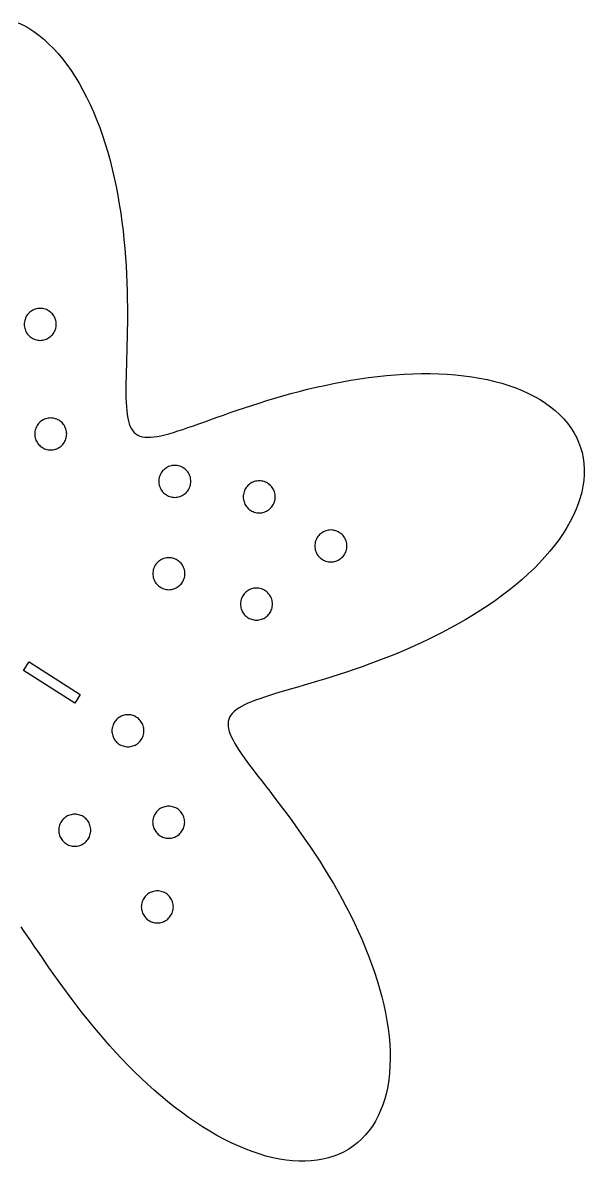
# Model space of a CAD drawing. Header units: millimetres. Extents: x 0 to 471, y 12 to 280.
# Drawn here: x 296.1 to 345.2, y 179.8 to 279.4 of the extents above; entities that cross this region are included whole.
import ezdxf

# ---------------------------------------------------------------- set-up
doc = ezdxf.new("R2010")
doc.units = ezdxf.units.MM
doc.layers.add('CUT', color=1, linetype='Continuous')
doc.layers.add('ENGRAVE', color=7, linetype='Continuous')

msp = doc.modelspace()

# ---------------------------------------------------------------- linework, layer by layer
at = {"layer": 'CUT'}
msp.add_lwpolyline([(295.746, 279.375), (296.205, 279.151), (296.659, 278.894), (297.106, 278.604), (297.546, 278.283), (297.978, 277.93), (298.401, 277.546), (298.815, 277.133), (299.219, 276.69), (299.613, 276.22), (299.995, 275.722), (300.366, 275.198), (300.725, 274.649), (301.07, 274.077), (301.403, 273.481), (301.723, 272.865), (302.029, 272.227), (302.321, 271.571), (302.599, 270.898), (302.862, 270.207), (303.111, 269.502), (303.345, 268.784), (303.565, 268.053), (303.77, 267.312), (303.961, 266.561), (304.137, 265.803), (304.299, 265.039), (304.447, 264.269), (304.581, 263.496), (304.702, 262.722), (304.81, 261.947), (304.905, 261.173), (304.988, 260.401), (305.06, 259.633), (305.12, 258.871), (305.17, 258.115), (305.21, 257.367), (305.241, 256.628), (305.263, 255.9), (305.278, 255.184), (305.286, 254.481), (305.287, 253.791), (305.284, 253.117), (305.276, 252.459), (305.264, 251.819), (305.25, 251.197), (305.234, 250.593), (305.217, 250.01), (305.201, 249.448), (305.185, 248.907), (305.172, 248.388), (305.162, 247.892), (305.156, 247.42), (305.156, 246.971), (305.161, 246.547), (305.173, 246.146), (305.194, 245.771), (305.223, 245.421), (305.263, 245.096), (305.313, 244.796), (305.375, 244.522), (305.449, 244.272), (305.537, 244.048), (305.639, 243.849), (305.756, 243.674), (305.889, 243.524), (306.038, 243.398), (306.204, 243.295), (306.388, 243.215), (306.591, 243.158), (306.812, 243.122), (307.052, 243.108), (307.312, 243.114), (307.592, 243.14), (307.893, 243.185), (308.214, 243.248), (308.556, 243.328), (308.92, 243.425), (309.304, 243.537), (309.709, 243.663), (310.136, 243.802), (310.584, 243.954), (311.052, 244.116), (311.541, 244.289), (312.051, 244.471), (312.581, 244.66), (313.13, 244.856), (313.699, 245.058), (314.286, 245.264), (314.892, 245.473), (315.515, 245.684), (316.155, 245.896), (316.811, 246.107), (317.482, 246.317), (318.168, 246.524), (318.868, 246.728), (319.58, 246.927), (320.303, 247.12), (321.038, 247.306), (321.782, 247.484), (322.534, 247.654), (323.293, 247.813), (324.059, 247.962), (324.829, 248.099), (325.603, 248.223), (326.38, 248.334), (327.157, 248.431), (327.935, 248.513), (328.71, 248.58), (329.483, 248.631), (330.251, 248.665), (331.014, 248.681), (331.77, 248.681), (332.517, 248.662), (333.255, 248.624), (333.982, 248.568), (334.696, 248.494), (335.396, 248.4), (336.082, 248.286), (336.751, 248.154), (337.402, 248.001), (338.035, 247.83), (338.648, 247.639), (339.239, 247.429), (339.808, 247.201), (340.354, 246.953), (340.875, 246.687), (341.371, 246.403), (341.84, 246.101), (342.282, 245.782), (342.696, 245.447), (343.08, 245.094), (343.435, 244.727), (343.759, 244.344), (344.053, 243.946), (344.314, 243.535), (344.544, 243.111), (344.741, 242.674), (344.905, 242.226), (345.035, 241.767), (345.133, 241.298), (345.196, 240.82), (345.226, 240.334), (345.223, 239.84), (345.185, 239.34), (345.115, 238.833), (345.01, 238.322), (344.873, 237.808), (344.703, 237.29), (344.501, 236.77), (344.267, 236.249), (344.001, 235.727), (343.705, 235.206), (343.38, 234.687), (343.024, 234.169), (342.641, 233.655), (342.23, 233.144), (341.792, 232.638), (341.329, 232.138), (340.841, 231.643), (340.329, 231.155), (339.796, 230.675), (339.241, 230.202), (338.666, 229.739), (338.072, 229.284), (337.461, 228.839), (336.834, 228.405), (336.193, 227.98), (335.538, 227.567), (334.871, 227.165), (334.194, 226.775), (333.508, 226.396), (332.814, 226.03), (332.115, 225.675), (331.411, 225.333), (330.705, 225.004), (329.996, 224.686), (329.996, 224.686), (329.288, 224.381), (328.582, 224.088), (327.878, 223.807), (327.179, 223.538), (326.486, 223.28), (325.801, 223.034), (325.124, 222.798), (324.457, 222.574), (323.802, 222.359), (323.16, 222.154), (322.532, 221.959), (321.919, 221.772), (321.323, 221.593), (320.745, 221.422), (320.185, 221.258), (319.645, 221.1), (319.126, 220.947), (318.628, 220.799), (318.154, 220.655), (317.702, 220.515), (317.275, 220.377), (316.873, 220.241), (316.497, 220.105), (316.146, 219.97), (315.822, 219.833), (315.525, 219.696), (315.256, 219.555), (315.014, 219.412), (314.8, 219.264), (314.613, 219.111), (314.455, 218.952), (314.325, 218.787), (314.223, 218.614), (314.149, 218.433), (314.103, 218.243), (314.084, 218.044), (314.092, 217.834), (314.127, 217.612), (314.187, 217.379), (314.274, 217.134), (314.385, 216.876), (314.52, 216.604), (314.68, 216.318), (314.862, 216.017), (315.066, 215.701), (315.291, 215.37), (315.536, 215.024), (315.8, 214.661), (316.083, 214.282), (316.382, 213.887), (316.698, 213.475), (317.028, 213.046), (317.372, 212.601), (317.728, 212.139), (318.096, 211.661), (318.473, 211.166), (318.859, 210.654), (319.252, 210.127), (319.651, 209.584), (320.055, 209.025), (320.462, 208.451), (320.872, 207.863), (321.282, 207.261), (321.691, 206.645), (322.098, 206.017), (322.502, 205.376), (322.901, 204.723), (323.295, 204.06), (323.681, 203.387), (324.059, 202.705), (324.427, 202.015), (324.785, 201.317), (325.13, 200.613), (325.463, 199.903), (325.781, 199.189), (326.084, 198.472), (326.371, 197.753), (326.641, 197.033), (326.893, 196.313), (327.125, 195.594), (327.338, 194.877), (327.531, 194.164), (327.702, 193.455), (327.852, 192.753), (327.979, 192.058), (328.083, 191.371), (328.163, 190.694), (328.22, 190.027), (328.253, 189.372), (328.26, 188.731), (328.244, 188.103), (328.202, 187.491), (328.135, 186.896), (328.043, 186.318), (327.926, 185.759), (327.784, 185.219), (327.617, 184.7), (327.426, 184.203), (327.21, 183.729), (326.97, 183.278), (326.706, 182.851), (326.419, 182.449), (326.108, 182.073), (325.776, 181.724), (325.421, 181.402), (325.046, 181.107), (324.65, 180.841), (324.234, 180.603), (323.799, 180.395), (323.345, 180.216), (322.875, 180.067), (322.387, 179.948), (321.884, 179.859), (321.366, 179.8), (320.834, 179.772), (320.289, 179.773), (319.732, 179.805), (319.164, 179.867), (318.586, 179.958), (317.999, 180.078), (317.404, 180.228), (316.802, 180.406), (316.194, 180.611), (315.582, 180.845), (314.965, 181.105), (314.346, 181.39), (313.725, 181.702), (313.103, 182.037), (312.481, 182.397), (311.86, 182.778), (311.242, 183.182), (310.626, 183.606), (310.014, 184.05), (309.407, 184.511), (308.805, 184.991), (308.21, 185.486), (307.621, 185.996), (307.041, 186.519), (306.469, 187.054), (305.906, 187.601), (305.353, 188.156), (304.81, 188.72), (304.278, 189.29), (303.757, 189.865), (303.248, 190.445), (302.751, 191.026), (302.266, 191.608), (301.794, 192.19), (301.335, 192.769), (300.889, 193.345), (300.456, 193.916), (300.037, 194.481), (299.63, 195.037), (299.237, 195.585), (298.857, 196.122), (298.49, 196.647), (298.135, 197.159), (297.794, 197.656), (297.465, 198.137), (297.147, 198.602), (296.842, 199.049), (296.548, 199.476), (296.264, 199.883), (295.991, 200.269)], dxfattribs=at)
for points in [[(298.998, 252.557), (299.028, 252.663), (299.049, 252.771), (299.062, 252.88), (299.067, 252.99), (299.062, 253.099), (299.049, 253.209), (299.028, 253.316), (298.998, 253.422), (298.96, 253.525), (298.914, 253.625), (298.86, 253.721), (298.799, 253.813), (298.731, 253.899), (298.657, 253.98), (298.576, 254.054), (298.49, 254.122), (298.398, 254.183), (298.302, 254.237), (298.202, 254.283), (298.099, 254.321), (297.993, 254.351), (297.886, 254.372), (297.776, 254.385), (297.667, 254.39), (297.557, 254.385), (297.448, 254.372), (297.34, 254.351), (297.234, 254.321), (297.131, 254.283), (297.031, 254.237), (296.935, 254.183), (296.844, 254.122), (296.757, 254.054), (296.677, 253.98), (296.602, 253.899), (296.534, 253.813), (296.473, 253.721), (296.419, 253.625), (296.373, 253.525), (296.335, 253.422), (296.305, 253.316), (296.284, 253.209), (296.271, 253.099), (296.267, 252.99), (296.271, 252.88), (296.284, 252.771), (296.305, 252.663), (296.335, 252.557), (296.373, 252.454), (296.419, 252.354), (296.473, 252.258), (296.534, 252.167), (296.602, 252.08), (296.677, 252), (296.757, 251.925), (296.844, 251.857), (296.935, 251.796), (297.031, 251.742), (297.131, 251.696), (297.234, 251.658), (297.34, 251.628), (297.448, 251.607), (297.557, 251.594), (297.667, 251.59), (297.776, 251.594), (297.886, 251.607), (297.993, 251.628), (298.099, 251.658), (298.202, 251.696), (298.302, 251.742), (298.398, 251.796), (298.49, 251.857), (298.576, 251.925), (298.657, 252), (298.731, 252.08), (298.799, 252.167), (298.86, 252.258), (298.914, 252.354), (298.96, 252.454), (298.998, 252.557)], [(299.912, 242.968), (299.942, 243.073), (299.963, 243.181), (299.976, 243.29), (299.981, 243.4), (299.976, 243.51), (299.963, 243.619), (299.942, 243.727), (299.912, 243.833), (299.874, 243.936), (299.828, 244.036), (299.774, 244.132), (299.713, 244.223), (299.645, 244.31), (299.57, 244.39), (299.49, 244.465), (299.403, 244.533), (299.312, 244.594), (299.216, 244.648), (299.116, 244.694), (299.013, 244.732), (298.907, 244.762), (298.8, 244.783), (298.69, 244.796), (298.581, 244.8), (298.471, 244.796), (298.361, 244.783), (298.254, 244.762), (298.148, 244.732), (298.045, 244.694), (297.945, 244.648), (297.849, 244.594), (297.758, 244.533), (297.671, 244.465), (297.591, 244.39), (297.516, 244.31), (297.448, 244.223), (297.387, 244.132), (297.333, 244.036), (297.287, 243.936), (297.249, 243.833), (297.219, 243.727), (297.198, 243.619), (297.185, 243.51), (297.181, 243.4), (297.185, 243.29), (297.198, 243.181), (297.219, 243.073), (297.249, 242.968), (297.287, 242.865), (297.333, 242.765), (297.387, 242.669), (297.448, 242.577), (297.516, 242.491), (297.591, 242.41), (297.671, 242.336), (297.758, 242.268), (297.849, 242.207), (297.945, 242.153), (298.045, 242.107), (298.148, 242.069), (298.254, 242.039), (298.361, 242.018), (298.471, 242.005), (298.581, 242), (298.69, 242.005), (298.8, 242.018), (298.907, 242.039), (299.013, 242.069), (299.116, 242.107), (299.216, 242.153), (299.312, 242.207), (299.403, 242.268), (299.49, 242.336), (299.57, 242.41), (299.645, 242.491), (299.713, 242.577), (299.774, 242.669), (299.828, 242.765), (299.874, 242.865), (299.912, 242.968)], [(310.762, 238.821), (310.791, 238.927), (310.813, 239.034), (310.826, 239.144), (310.83, 239.253), (310.826, 239.363), (310.813, 239.472), (310.791, 239.58), (310.762, 239.686), (310.723, 239.789), (310.677, 239.889), (310.624, 239.985), (310.563, 240.076), (310.495, 240.163), (310.42, 240.243), (310.339, 240.318), (310.253, 240.386), (310.162, 240.447), (310.066, 240.501), (309.966, 240.547), (309.863, 240.585), (309.757, 240.615), (309.649, 240.636), (309.54, 240.649), (309.43, 240.653), (309.32, 240.649), (309.211, 240.636), (309.103, 240.615), (308.997, 240.585), (308.894, 240.547), (308.794, 240.501), (308.699, 240.447), (308.607, 240.386), (308.521, 240.318), (308.44, 240.243), (308.365, 240.163), (308.297, 240.076), (308.236, 239.985), (308.183, 239.889), (308.137, 239.789), (308.099, 239.686), (308.069, 239.58), (308.047, 239.472), (308.034, 239.363), (308.03, 239.253), (308.034, 239.144), (308.047, 239.034), (308.069, 238.927), (308.099, 238.821), (308.137, 238.718), (308.183, 238.618), (308.236, 238.522), (308.297, 238.43), (308.365, 238.344), (308.44, 238.263), (308.521, 238.189), (308.607, 238.121), (308.699, 238.06), (308.794, 238.006), (308.894, 237.96), (308.997, 237.922), (309.103, 237.892), (309.211, 237.871), (309.32, 237.858), (309.43, 237.853), (309.54, 237.858), (309.649, 237.871), (309.757, 237.892), (309.863, 237.922), (309.966, 237.96), (310.066, 238.006), (310.162, 238.06), (310.253, 238.121), (310.339, 238.189), (310.42, 238.263), (310.495, 238.344), (310.563, 238.43), (310.624, 238.522), (310.677, 238.618), (310.723, 238.718), (310.762, 238.821)], [(318.147, 237.463), (318.177, 237.569), (318.198, 237.677), (318.211, 237.786), (318.216, 237.896), (318.211, 238.005), (318.198, 238.115), (318.177, 238.222), (318.147, 238.328), (318.109, 238.431), (318.063, 238.531), (318.009, 238.627), (317.948, 238.718), (317.88, 238.805), (317.806, 238.886), (317.725, 238.96), (317.639, 239.028), (317.547, 239.089), (317.451, 239.143), (317.351, 239.189), (317.248, 239.227), (317.142, 239.257), (317.035, 239.278), (316.925, 239.291), (316.816, 239.296), (316.706, 239.291), (316.597, 239.278), (316.489, 239.257), (316.383, 239.227), (316.28, 239.189), (316.18, 239.143), (316.084, 239.089), (315.993, 239.028), (315.906, 238.96), (315.826, 238.886), (315.751, 238.805), (315.683, 238.718), (315.622, 238.627), (315.568, 238.531), (315.522, 238.431), (315.484, 238.328), (315.454, 238.222), (315.433, 238.115), (315.42, 238.005), (315.416, 237.896), (315.42, 237.786), (315.433, 237.677), (315.454, 237.569), (315.484, 237.463), (315.522, 237.36), (315.568, 237.26), (315.622, 237.164), (315.683, 237.073), (315.751, 236.986), (315.826, 236.906), (315.906, 236.831), (315.993, 236.763), (316.084, 236.702), (316.18, 236.648), (316.28, 236.602), (316.383, 236.564), (316.489, 236.534), (316.597, 236.513), (316.706, 236.5), (316.816, 236.496), (316.925, 236.5), (317.035, 236.513), (317.142, 236.534), (317.248, 236.564), (317.351, 236.602), (317.451, 236.648), (317.547, 236.702), (317.639, 236.763), (317.725, 236.831), (317.806, 236.906), (317.88, 236.986), (317.948, 237.073), (318.009, 237.164), (318.063, 237.26), (318.109, 237.36), (318.147, 237.463)], [(324.438, 233.273), (324.459, 233.381), (324.472, 233.49), (324.476, 233.6), (324.472, 233.71), (324.459, 233.819), (324.438, 233.926), (324.408, 234.032), (324.37, 234.135), (324.324, 234.235), (324.27, 234.331), (324.209, 234.423), (324.141, 234.509), (324.066, 234.59), (323.986, 234.664), (323.899, 234.732), (323.808, 234.793), (323.712, 234.847), (323.612, 234.893), (323.509, 234.931), (323.403, 234.961), (323.295, 234.982), (323.186, 234.995), (323.076, 235), (322.966, 234.995), (322.857, 234.982), (322.749, 234.961), (322.644, 234.931), (322.541, 234.893), (322.441, 234.847), (322.345, 234.793), (322.253, 234.732), (322.167, 234.664), (322.086, 234.59), (322.012, 234.509), (321.944, 234.423), (321.883, 234.331), (321.829, 234.235), (321.783, 234.135), (321.745, 234.032), (321.715, 233.926), (321.694, 233.819), (321.681, 233.71), (321.676, 233.6), (321.681, 233.49), (321.694, 233.381), (321.715, 233.273), (321.745, 233.167), (321.783, 233.064), (321.829, 232.964), (321.883, 232.868), (321.944, 232.777), (322.012, 232.69), (322.086, 232.61), (322.167, 232.535), (322.253, 232.467), (322.345, 232.406), (322.441, 232.352), (322.541, 232.306), (322.644, 232.268), (322.749, 232.238), (322.857, 232.217), (322.966, 232.204), (323.076, 232.2), (323.186, 232.204), (323.295, 232.217), (323.403, 232.238), (323.509, 232.268), (323.612, 232.306), (323.712, 232.352), (323.808, 232.406), (323.899, 232.467), (323.986, 232.535), (324.066, 232.61), (324.141, 232.69), (324.209, 232.777), (324.27, 232.868), (324.324, 232.964), (324.37, 233.064), (324.408, 233.167), (324.438, 233.273)], [(310.243, 230.743), (310.272, 230.849), (310.294, 230.957), (310.307, 231.066), (310.311, 231.176), (310.307, 231.285), (310.294, 231.395), (310.272, 231.502), (310.243, 231.608), (310.205, 231.711), (310.158, 231.811), (310.105, 231.907), (310.044, 231.998), (309.976, 232.085), (309.901, 232.166), (309.82, 232.24), (309.734, 232.308), (309.643, 232.369), (309.547, 232.423), (309.447, 232.469), (309.344, 232.507), (309.238, 232.537), (309.13, 232.558), (309.021, 232.571), (308.911, 232.576), (308.801, 232.571), (308.692, 232.558), (308.584, 232.537), (308.478, 232.507), (308.375, 232.469), (308.275, 232.423), (308.18, 232.369), (308.088, 232.308), (308.002, 232.24), (307.921, 232.166), (307.847, 232.085), (307.778, 231.998), (307.717, 231.907), (307.664, 231.811), (307.618, 231.711), (307.58, 231.608), (307.55, 231.502), (307.528, 231.395), (307.515, 231.285), (307.511, 231.176), (307.515, 231.066), (307.528, 230.957), (307.55, 230.849), (307.58, 230.743), (307.618, 230.64), (307.664, 230.54), (307.717, 230.444), (307.778, 230.353), (307.847, 230.266), (307.921, 230.186), (308.002, 230.111), (308.088, 230.043), (308.18, 229.982), (308.275, 229.928), (308.375, 229.882), (308.478, 229.844), (308.584, 229.814), (308.692, 229.793), (308.801, 229.78), (308.911, 229.776), (309.021, 229.78), (309.13, 229.793), (309.238, 229.814), (309.344, 229.844), (309.447, 229.882), (309.547, 229.928), (309.643, 229.982), (309.734, 230.043), (309.82, 230.111), (309.901, 230.186), (309.976, 230.266), (310.044, 230.353), (310.105, 230.444), (310.158, 230.54), (310.205, 230.64), (310.243, 230.743)], [(317.904, 228.084), (317.934, 228.19), (317.955, 228.298), (317.968, 228.407), (317.972, 228.517), (317.968, 228.626), (317.955, 228.736), (317.934, 228.843), (317.904, 228.949), (317.866, 229.052), (317.82, 229.152), (317.766, 229.248), (317.705, 229.339), (317.637, 229.426), (317.562, 229.507), (317.482, 229.581), (317.395, 229.649), (317.304, 229.71), (317.208, 229.764), (317.108, 229.81), (317.005, 229.848), (316.899, 229.878), (316.791, 229.899), (316.682, 229.912), (316.572, 229.917), (316.463, 229.912), (316.353, 229.899), (316.246, 229.878), (316.14, 229.848), (316.037, 229.81), (315.937, 229.764), (315.841, 229.71), (315.75, 229.649), (315.663, 229.581), (315.583, 229.507), (315.508, 229.426), (315.44, 229.339), (315.379, 229.248), (315.325, 229.152), (315.279, 229.052), (315.241, 228.949), (315.211, 228.843), (315.19, 228.736), (315.177, 228.626), (315.172, 228.517), (315.177, 228.407), (315.19, 228.298), (315.211, 228.19), (315.241, 228.084), (315.279, 227.981), (315.325, 227.881), (315.379, 227.785), (315.44, 227.694), (315.508, 227.607), (315.583, 227.527), (315.663, 227.452), (315.75, 227.384), (315.841, 227.323), (315.937, 227.269), (316.037, 227.223), (316.14, 227.185), (316.246, 227.155), (316.353, 227.134), (316.463, 227.121), (316.572, 227.117), (316.682, 227.121), (316.791, 227.134), (316.899, 227.155), (317.005, 227.185), (317.108, 227.223), (317.208, 227.269), (317.304, 227.323), (317.395, 227.384), (317.482, 227.452), (317.562, 227.527), (317.637, 227.607), (317.705, 227.694), (317.766, 227.785), (317.82, 227.881), (317.866, 227.981), (317.904, 228.084)], [(306.666, 217), (306.696, 217.106), (306.717, 217.213), (306.73, 217.322), (306.734, 217.432), (306.73, 217.542), (306.717, 217.651), (306.696, 217.759), (306.666, 217.865), (306.628, 217.968), (306.582, 218.068), (306.528, 218.164), (306.467, 218.255), (306.399, 218.342), (306.324, 218.422), (306.243, 218.497), (306.157, 218.565), (306.066, 218.626), (305.97, 218.68), (305.87, 218.726), (305.767, 218.764), (305.661, 218.794), (305.553, 218.815), (305.444, 218.828), (305.334, 218.832), (305.224, 218.828), (305.115, 218.815), (305.007, 218.794), (304.902, 218.764), (304.798, 218.726), (304.699, 218.68), (304.603, 218.626), (304.511, 218.565), (304.425, 218.497), (304.344, 218.422), (304.27, 218.342), (304.202, 218.255), (304.141, 218.164), (304.087, 218.068), (304.041, 217.968), (304.003, 217.865), (303.973, 217.759), (303.951, 217.651), (303.939, 217.542), (303.934, 217.432), (303.939, 217.322), (303.951, 217.213), (303.973, 217.106), (304.003, 217), (304.041, 216.897), (304.087, 216.797), (304.141, 216.701), (304.202, 216.609), (304.27, 216.523), (304.344, 216.442), (304.425, 216.368), (304.511, 216.3), (304.603, 216.239), (304.699, 216.185), (304.798, 216.139), (304.902, 216.101), (305.007, 216.071), (305.115, 216.05), (305.224, 216.037), (305.334, 216.032), (305.444, 216.037), (305.553, 216.05), (305.661, 216.071), (305.767, 216.101), (305.87, 216.139), (305.97, 216.185), (306.066, 216.239), (306.157, 216.3), (306.243, 216.368), (306.324, 216.442), (306.399, 216.523), (306.467, 216.609), (306.528, 216.701), (306.582, 216.797), (306.628, 216.897), (306.666, 217)], [(310.227, 208.997), (310.256, 209.103), (310.278, 209.211), (310.291, 209.32), (310.295, 209.43), (310.291, 209.539), (310.278, 209.649), (310.256, 209.756), (310.227, 209.862), (310.189, 209.965), (310.143, 210.065), (310.089, 210.161), (310.028, 210.253), (309.96, 210.339), (309.885, 210.42), (309.804, 210.494), (309.718, 210.562), (309.627, 210.623), (309.531, 210.677), (309.431, 210.723), (309.328, 210.761), (309.222, 210.791), (309.114, 210.812), (309.005, 210.825), (308.895, 210.83), (308.785, 210.825), (308.676, 210.812), (308.568, 210.791), (308.462, 210.761), (308.359, 210.723), (308.26, 210.677), (308.164, 210.623), (308.072, 210.562), (307.986, 210.494), (307.905, 210.42), (307.831, 210.339), (307.762, 210.253), (307.701, 210.161), (307.648, 210.065), (307.602, 209.965), (307.564, 209.862), (307.534, 209.756), (307.512, 209.649), (307.499, 209.539), (307.495, 209.43), (307.499, 209.32), (307.512, 209.211), (307.534, 209.103), (307.564, 208.997), (307.602, 208.894), (307.648, 208.794), (307.701, 208.698), (307.762, 208.607), (307.831, 208.52), (307.905, 208.44), (307.986, 208.365), (308.072, 208.297), (308.164, 208.236), (308.26, 208.182), (308.359, 208.136), (308.462, 208.098), (308.568, 208.068), (308.676, 208.047), (308.785, 208.034), (308.895, 208.03), (309.005, 208.034), (309.114, 208.047), (309.222, 208.068), (309.328, 208.098), (309.431, 208.136), (309.531, 208.182), (309.627, 208.236), (309.718, 208.297), (309.804, 208.365), (309.885, 208.44), (309.96, 208.52), (310.028, 208.607), (310.089, 208.698), (310.143, 208.794), (310.189, 208.894), (310.227, 208.997)], [(302.015, 208.296), (302.045, 208.402), (302.067, 208.51), (302.08, 208.619), (302.084, 208.729), (302.08, 208.838), (302.067, 208.948), (302.045, 209.055), (302.015, 209.161), (301.977, 209.264), (301.931, 209.364), (301.878, 209.46), (301.817, 209.552), (301.749, 209.638), (301.674, 209.719), (301.593, 209.793), (301.507, 209.861), (301.415, 209.922), (301.32, 209.976), (301.22, 210.022), (301.117, 210.06), (301.011, 210.09), (300.903, 210.111), (300.794, 210.124), (300.684, 210.129), (300.574, 210.124), (300.465, 210.111), (300.357, 210.09), (300.251, 210.06), (300.148, 210.022), (300.048, 209.976), (299.952, 209.922), (299.861, 209.861), (299.775, 209.793), (299.694, 209.719), (299.619, 209.638), (299.551, 209.552), (299.49, 209.46), (299.437, 209.364), (299.391, 209.264), (299.352, 209.161), (299.323, 209.055), (299.301, 208.948), (299.288, 208.838), (299.284, 208.729), (299.288, 208.619), (299.301, 208.51), (299.323, 208.402), (299.352, 208.296), (299.391, 208.193), (299.437, 208.093), (299.49, 207.997), (299.551, 207.906), (299.619, 207.819), (299.694, 207.739), (299.775, 207.664), (299.861, 207.596), (299.952, 207.535), (300.048, 207.481), (300.148, 207.435), (300.251, 207.397), (300.357, 207.367), (300.465, 207.346), (300.574, 207.333), (300.684, 207.329), (300.794, 207.333), (300.903, 207.346), (301.011, 207.367), (301.117, 207.397), (301.22, 207.435), (301.32, 207.481), (301.415, 207.535), (301.507, 207.596), (301.593, 207.664), (301.674, 207.739), (301.749, 207.819), (301.817, 207.906), (301.878, 207.997), (301.931, 208.093), (301.977, 208.193), (302.015, 208.296)], [(309.234, 201.589), (309.264, 201.695), (309.285, 201.803), (309.298, 201.912), (309.303, 202.022), (309.298, 202.132), (309.285, 202.241), (309.264, 202.349), (309.234, 202.455), (309.196, 202.558), (309.15, 202.658), (309.096, 202.754), (309.035, 202.845), (308.967, 202.931), (308.892, 203.012), (308.812, 203.087), (308.725, 203.155), (308.634, 203.216), (308.538, 203.27), (308.438, 203.316), (308.335, 203.354), (308.229, 203.383), (308.122, 203.405), (308.012, 203.418), (307.903, 203.422), (307.793, 203.418), (307.684, 203.405), (307.576, 203.383), (307.47, 203.354), (307.367, 203.316), (307.267, 203.27), (307.171, 203.216), (307.08, 203.155), (306.993, 203.087), (306.913, 203.012), (306.838, 202.931), (306.77, 202.845), (306.709, 202.754), (306.655, 202.658), (306.609, 202.558), (306.571, 202.455), (306.541, 202.349), (306.52, 202.241), (306.507, 202.132), (306.503, 202.022), (306.507, 201.912), (306.52, 201.803), (306.541, 201.695), (306.571, 201.589), (306.609, 201.486), (306.655, 201.387), (306.709, 201.291), (306.77, 201.199), (306.838, 201.113), (306.913, 201.032), (306.993, 200.958), (307.08, 200.889), (307.171, 200.828), (307.267, 200.775), (307.367, 200.729), (307.47, 200.691), (307.576, 200.661), (307.684, 200.639), (307.793, 200.626), (307.903, 200.622), (308.012, 200.626), (308.122, 200.639), (308.229, 200.661), (308.335, 200.691), (308.438, 200.729), (308.538, 200.775), (308.634, 200.828), (308.725, 200.889), (308.812, 200.958), (308.892, 201.032), (308.967, 201.113), (309.035, 201.199), (309.096, 201.291), (309.15, 201.387), (309.196, 201.486), (309.234, 201.589)]]:
    msp.add_lwpolyline(points, close=True, dxfattribs=at)
at = {"layer": 'ENGRAVE'}
msp.add_lwpolyline([(300.688, 219.855), (296.216, 222.699), (296.699, 223.459), (301.171, 220.614), (300.688, 219.855)], close=True, dxfattribs=at)

doc.saveas('drawing.dxf')
